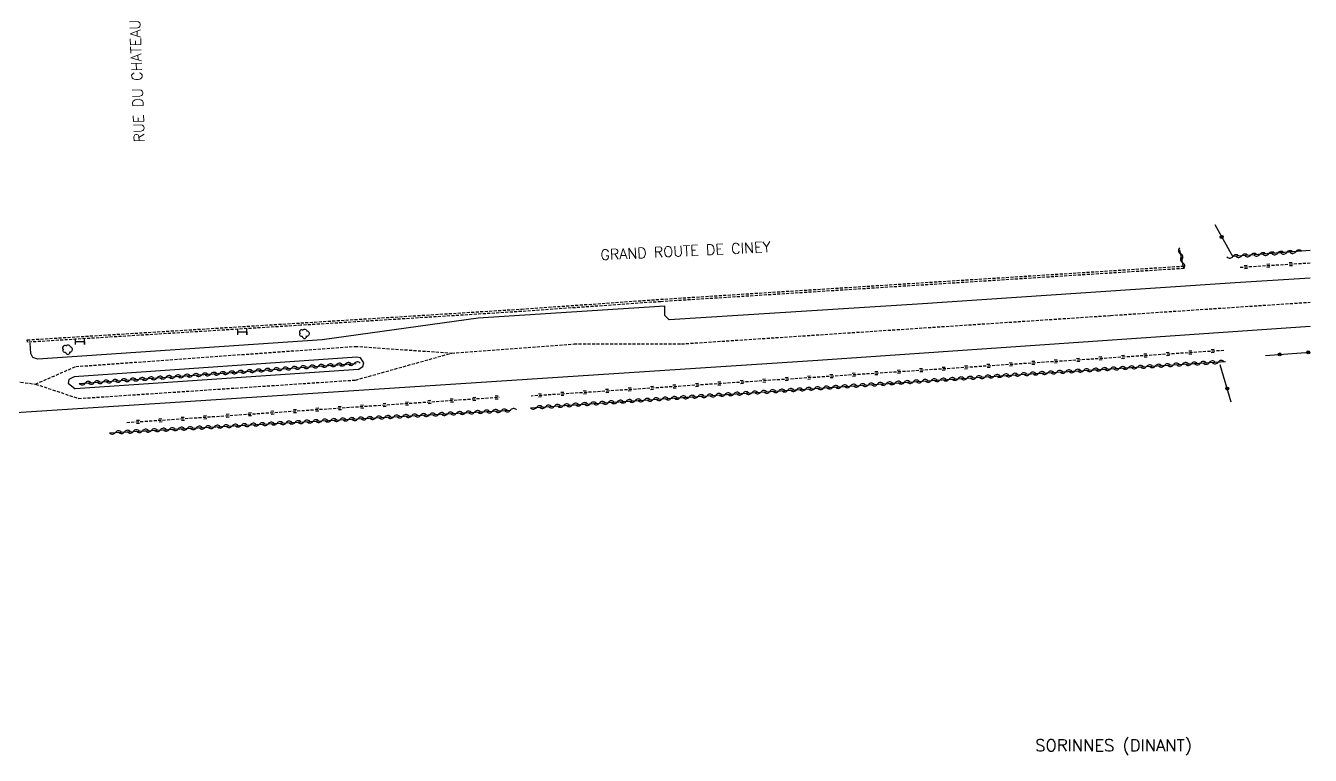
# Model space of a CAD drawing. Header units: millimetres. Extents: x 193000 to 194000, y 105162 to 106000.
# Drawn here: x 193785.6 to 194000, y 105511.9 to 105633.7 of the extents above; entities that cross this region are included whole.
import ezdxf
from ezdxf.enums import TextEntityAlignment as Align

# ---------------------------------------------------------------- set-up
doc = ezdxf.new("R2010")
doc.units = ezdxf.units.MM
doc.linetypes.add('DASHED', pattern=[0.75, 0.5, -0.25])
doc.layers.get('0').update_dxf_attribs({"linetype": 'CONTINUOUS'})
for name, color, linetype in [('W0001', 6, 'DASHED'), ('W0008', 7, 'CONTINUOUS'), ('W0112', 1, 'DASHED'), ('W0220', 5, 'DASHED'), ('W0300', 7, 'CONTINUOUS'), ('W0310', 3, 'CONTINUOUS'), ('W0322', 7, 'CONTINUOUS'), ('W0980', 7, 'CONTINUOUS'), ('W0989', 7, 'CONTINUOUS'), ('W1474', 7, 'CONTINUOUS')]:
    doc.layers.add(name, color=color, linetype=linetype)
doc.styles.get("Standard").update_dxf_attribs({"font": 'romans.shx', "width": 0.85})

# ---------------------------------------------------------------- blocks, each defined once
blk = doc.blocks.new('t220o')
at = {"color": 0, "linetype": 'Continuous'}
for p, q in [((-0.25, 0.25), (0.25, 0.25)), ((-0.25, -0.25), (0.25, -0.25))]:
    blk.add_line(p, q, dxfattribs=at)
blk = doc.blocks.new('t322o')
at = {"color": 0, "linetype": 'Continuous'}
for radius in [0.25, 0.15]:
    blk.add_circle((0, 0), radius, dxfattribs=at)
blk = doc.blocks.new('t310o')
at = {"color": 0, "linetype": 'Continuous'}
for centre, start, end in [((-0.5, 0.38), 216.8699, 323.1304), ((0.5, -0.37), 36.8699, 143.1303)]:
    blk.add_arc(centre, 0.625, start, end, dxfattribs=at)
blk = doc.blocks.new('T300')
for p, q in [((-0.8, 0.51), (-0.86, 0.34)), ((-0.86, 0.34), (-0.86, 0.17)), ((-0.86, 0.17), (-0.74, 0.06)), ((-0.69, 0.63), (-0.8, 0.51)), ((-0.8, -0.06), (-0.74, 0.06)), ((-0.74, 0.06), (-0.69, 0.11)), ((-0.57, 0.69), (-0.69, 0.63)), ((-0.46, 0.69), (-0.57, 0.69)), ((-0.29, 0.63), (-0.46, 0.69)), ((-0.29, 0.63), (-0.17, 0.74)), ((-0.23, 0.57), (-0.29, 0.63)), ((-0.17, 0.74), (-0.06, 0.8)), ((-0.06, 0.8), (0.06, 0.8)), ((0.06, 0.8), (0.23, 0.74)), ((0.23, 0.74), (0.34, 0.63)), ((0.34, 0.63), (0.4, 0.51)), ((0.46, 0.46), (0.34, 0.46)), ((0.4, 0.51), (0.4, 0.46)), ((0.57, 0.4), (0.46, 0.46)), ((0.57, 0.4), (0.69, 0.29)), ((0.69, 0.29), (0.74, 0.17)), ((0.74, 0.06), (0.69, -0.17)), ((0.74, 0.17), (0.74, 0.06)), ((-0.8, -0.17), (-0.8, -0.06)), ((-0.8, -0.23), (-0.8, -0.17)), ((-0.74, -0.34), (-0.8, -0.23)), ((-0.69, -0.4), (-0.74, -0.34)), ((-0.51, -0.46), (-0.69, -0.4)), ((-0.4, -0.46), (-0.51, -0.46)), ((-0.4, -0.46), (-0.34, -0.46)), ((-0.34, -0.46), (-0.34, -0.4)), ((-0.34, -0.51), (-0.34, -0.46)), ((-0.29, -0.63), (-0.34, -0.51)), ((-0.17, -0.74), (-0.29, -0.63)), ((-0.06, -0.8), (-0.17, -0.74)), ((0.06, -0.8), (-0.06, -0.8)), ((0.17, -0.74), (0.06, -0.8)), ((0.23, -0.69), (0.17, -0.74)), ((0.29, -0.46), (0.23, -0.46)), ((0.29, -0.63), (0.23, -0.69)), ((0.46, -0.4), (0.29, -0.46)), ((0.34, -0.51), (0.29, -0.63)), ((0.34, -0.51), (0.34, -0.46)), ((0.57, -0.34), (0.46, -0.4)), ((0.63, -0.29), (0.57, -0.34)), ((0.69, -0.17), (0.63, -0.29))]:
    blk.add_line(p, q)
blk = doc.blocks.new('T1474')
at = {"color": 0, "linetype": 'Continuous', "flags": 128}
for points in [[(-0.75, -0.5), (-0.75, 0.5)], [(-0.75, 0), (0.75, 0)], [(0.75, 0), (0.75, -0.5), (0.75, 0.5)]]:
    blk.add_lwpolyline(points, dxfattribs=at)

msp = doc.modelspace()

# ---------------------------------------------------------------- linework, layer by layer
at = {"layer": 'W0001'}
for points in [[(193718.72, 105568.6), (193728.14, 105573.33), (193737.48, 105574.02), (193743.13, 105574.46), (193757.73, 105571.28), (193781.07, 105574.67), (193787.28, 105573.87), (193793.99, 105576.8), (193840.63, 105580.17), (193856.74, 105579.05), (193877.15, 105580.57), (193895.07, 105580.58), (193966.66, 105585.32), (194000, 105587.54)], [(193787.28, 105573.87), (193794.47, 105571.47), (193840.7, 105574.55), (193856.74, 105579.05)]]:
    msp.add_lwpolyline(points, dxfattribs=at)
at = {"layer": 'W0008'}
msp.add_line((193841.19, 105576.31), (193793.89, 105573.09), dxfattribs=at)
for points in [[(194000, 105591.56), (193987.44, 105590.74), (193961.72, 105589.06), (193934.48, 105587.21), (193893.02, 105584.62), (193892.28, 105585.34), (193892.28, 105586.89), (193861.13, 105584.87), (193835.11, 105581.23), (193787.65, 105578.05), (193786.82, 105578.3), (193786.51, 105578.99), (193786.36, 105580.78)], [(193774.67, 105567.12), (193781.45, 105566.49), (193783.18, 105569.07), (193809.73, 105570.8), (193917.84, 105577.89), (194000, 105583.55)], [(193841.14, 105576.31), (193841.92, 105576.78), (193842.06, 105577.42), (193841.49, 105578.26), (193840.89, 105578.34), (193793.71, 105575.1), (193792.86, 105574.63), (193792.75, 105574.02), (193793.89, 105573.09)]]:
    msp.add_lwpolyline(points, dxfattribs=at)
at = {"layer": 'W0112'}
msp.add_line((193831.57, 105583.68), (193785.92, 105580.85), dxfattribs=at)
for points in [[(193891.57, 105588.02), (193978.88, 105593.56), (193978.91, 105593.16)], [(193978.91, 105593.16), (193891.6, 105587.62), (193868.4, 105585.99), (193831.57, 105583.68)], [(193785.92, 105580.85), (193785.89, 105581.25), (193831.55, 105584.08), (193868.37, 105586.39), (193891.57, 105588.02)]]:
    msp.add_lwpolyline(points, dxfattribs=at)
at = {"layer": 'W0220'}
for p, q in [((194000, 105594.05), (193988.11, 105593.31)), ((193985.58, 105579.48), (193869.96, 105571.87)), ((193802.51, 105567.47), (193864.65, 105571.7))]:
    msp.add_line(p, q, dxfattribs=at)
at = {"layer": 'W0310'}
for p, q in [((193978.9, 105593.16), (193978.23, 105596.3)), ((193794.58, 105573.95), (193840.76, 105577.3)), ((193799.63, 105565.74), (193866.59, 105569.51))]:
    msp.add_line(p, q, dxfattribs=at)
for points in [[(194000, 105596.14), (193987.05, 105595.18)], [(193869.89, 105569.91), (193951.66, 105575.48), (193985.83, 105577.62)]]:
    msp.add_lwpolyline(points, dxfattribs=at)
at = {"layer": 'W0322'}
for p, q in [((193984.06, 105600.5), (193987.05, 105595.12)), ((193992.54, 105578.65), (194000, 105579.19)), ((193986.81, 105570.85), (193984.96, 105577.09))]:
    msp.add_line(p, q, dxfattribs=at)

# ---------------------------------------------------------------- block references
at = {"layer": 'W0220'}
for p, rotation in [((193989.25, 105593.38), 183.563868919139), ((193993, 105593.61), 183.563868919139), ((193996.74, 105593.85), 183.563868919139), ((193965, 105578.13), 183.7649141199546), ((193965, 105578.13), 183.7649141199546), ((193968.74, 105578.37), 183.7649141199546), ((193968.74, 105578.37), 183.7649141199546), ((193968.74, 105578.37), 183.7649141199546), ((193972.49, 105578.62), 183.7649141199546), ((193972.49, 105578.62), 183.7649141199546), ((193972.49, 105578.62), 183.7649141199546), ((193972.49, 105578.62), 183.7649141199546), ((193976.23, 105578.87), 183.7649141199546), ((193976.23, 105578.87), 183.7649141199546), ((193976.23, 105578.87), 183.7649141199546), ((193976.23, 105578.87), 183.7649141199546), ((193976.23, 105578.87), 183.7649141199546), ((193979.97, 105579.11), 183.7649141199546), ((193979.97, 105579.11), 183.7649141199546), ((193979.97, 105579.11), 183.7649141199546), ((193979.97, 105579.11), 183.7649141199546), ((193979.97, 105579.11), 183.7649141199546), ((193979.97, 105579.11), 183.7649141199546), ((193983.71, 105579.36), 183.7649141199546), ((193931.33, 105575.91), 183.7649141199546), ((193931.33, 105575.91), 183.7649141199546), ((193931.33, 105575.91), 183.7649141199546), ((193931.33, 105575.91), 183.7649141199546), ((193931.33, 105575.91), 183.7649141199546), ((193931.33, 105575.91), 183.7649141199546), ((193935.07, 105576.16), 183.7649141199546), ((193938.81, 105576.4), 183.7649141199546), ((193942.55, 105576.65), 183.7649141199546), ((193946.29, 105576.9), 183.7649141199546), ((193950.04, 105577.14), 183.7649141199546), ((193953.78, 105577.39), 183.7649141199546), ((193957.52, 105577.63), 183.7649141199546), ((193961.26, 105577.88), 183.7649141199546), ((193897.65, 105573.7), 183.7649141199546), ((193901.39, 105573.94), 183.7649141199546), ((193905.13, 105574.19), 183.7649141199546), ((193908.87, 105574.43), 183.7649141199546), ((193912.62, 105574.68), 183.7649141199546), ((193916.36, 105574.93), 183.7649141199546), ((193916.36, 105574.93), 183.7649141199546), ((193920.1, 105575.17), 183.7649141199546), ((193920.1, 105575.17), 183.7649141199546), ((193920.1, 105575.17), 183.7649141199546), ((193923.84, 105575.42), 183.7649141199546), ((193923.84, 105575.42), 183.7649141199546), ((193923.84, 105575.42), 183.7649141199546), ((193923.84, 105575.42), 183.7649141199546), ((193927.58, 105575.66), 183.7649141199546), ((193927.58, 105575.66), 183.7649141199546), ((193927.58, 105575.66), 183.7649141199546), ((193927.58, 105575.66), 183.7649141199546), ((193927.58, 105575.66), 183.7649141199546), ((193864.24, 105571.67), 3.891401050647309), ((193864.24, 105571.67), 3.891401050647309), ((193864.24, 105571.67), 3.891401050647309), ((193864.24, 105571.67), 3.891401050647309), ((193871.45, 105571.97), 183.7649141199546), ((193871.45, 105571.97), 183.7649141199546), ((193871.45, 105571.97), 183.7649141199546), ((193875.2, 105572.22), 183.7649141199546), ((193875.2, 105572.22), 183.7649141199546), ((193875.2, 105572.22), 183.7649141199546), ((193875.2, 105572.22), 183.7649141199546), ((193878.94, 105572.46), 183.7649141199546), ((193878.94, 105572.46), 183.7649141199546), ((193878.94, 105572.46), 183.7649141199546), ((193878.94, 105572.46), 183.7649141199546), ((193878.94, 105572.46), 183.7649141199546), ((193882.68, 105572.71), 183.7649141199546), ((193882.68, 105572.71), 183.7649141199546), ((193882.68, 105572.71), 183.7649141199546), ((193882.68, 105572.71), 183.7649141199546), ((193882.68, 105572.71), 183.7649141199546), ((193882.68, 105572.71), 183.7649141199546), ((193886.42, 105572.96), 183.7649141199546), ((193890.16, 105573.2), 183.7649141199546), ((193893.91, 105573.45), 183.7649141199546), ((193834.31, 105569.63), 3.891401050647309), ((193838.05, 105569.89), 3.891401050647309), ((193841.79, 105570.14), 3.891401050647309), ((193845.53, 105570.4), 3.891401050647309), ((193849.27, 105570.65), 3.891401050647309), ((193853.02, 105570.91), 3.891401050647309), ((193856.76, 105571.16), 3.891401050647309), ((193856.76, 105571.16), 3.891401050647309), ((193856.76, 105571.16), 3.891401050647309), ((193856.76, 105571.16), 3.891401050647309), ((193856.76, 105571.16), 3.891401050647309), ((193856.76, 105571.16), 3.891401050647309), ((193860.5, 105571.41), 3.891401050647309), ((193860.5, 105571.41), 3.891401050647309), ((193860.5, 105571.41), 3.891401050647309), ((193860.5, 105571.41), 3.891401050647309), ((193860.5, 105571.41), 3.891401050647309), ((193804.38, 105567.6), 3.891401050647309), ((193808.12, 105567.85), 3.891401050647309), ((193808.12, 105567.85), 3.891401050647309), ((193808.12, 105567.85), 3.891401050647309), ((193808.12, 105567.85), 3.891401050647309), ((193808.12, 105567.85), 3.891401050647309), ((193808.12, 105567.85), 3.891401050647309), ((193811.86, 105568.11), 3.891401050647309), ((193811.86, 105568.11), 3.891401050647309), ((193811.86, 105568.11), 3.891401050647309), ((193811.86, 105568.11), 3.891401050647309), ((193811.86, 105568.11), 3.891401050647309), ((193815.6, 105568.36), 3.891401050647309), ((193815.6, 105568.36), 3.891401050647309), ((193815.6, 105568.36), 3.891401050647309), ((193815.6, 105568.36), 3.891401050647309), ((193819.34, 105568.62), 3.891401050647309), ((193819.34, 105568.62), 3.891401050647309), ((193819.34, 105568.62), 3.891401050647309), ((193823.08, 105568.87), 3.891401050647309), ((193823.08, 105568.87), 3.891401050647309), ((193826.83, 105569.12), 3.891401050647309), ((193830.57, 105569.38), 3.891401050647309)]:
    msp.add_blockref('t220o', p, dxfattribs=dict(at, rotation=rotation))
at = {"layer": 'W0300'}
for p in [(193832.18, 105582.25), (193792.67, 105579.61)]:
    msp.add_blockref('T300', p, dxfattribs=at)
at = {"layer": 'W0310'}
for p, rotation in [((193978.37, 105595.61), 102.1821155212451), ((193987.09, 105595.18), 184.2340395370268), ((193988.58, 105595.29), 184.2340395370268), ((193990.08, 105595.4), 184.2340395370268), ((193991.58, 105595.51), 184.2340395370268), ((193993.07, 105595.63), 184.2340395370268), ((193994.57, 105595.74), 184.2340395370268), ((193996.06, 105595.85), 184.2340395370268), ((193997.56, 105595.96), 184.2340395370268), ((193978.69, 105594.14), 102.1821155212451), ((193821.01, 105575.87), 4.156995788892063), ((193822.51, 105575.98), 4.156995788892063), ((193824, 105576.09), 4.156995788892063), ((193825.5, 105576.2), 4.156995788892063), ((193827, 105576.3), 4.156995788892063), ((193828.49, 105576.41), 4.156995788892063), ((193829.99, 105576.52), 4.156995788892063), ((193831.48, 105576.63), 4.156995788892063), ((193832.98, 105576.74), 4.156995788892063), ((193834.48, 105576.85), 4.156995788892063), ((193835.97, 105576.96), 4.156995788892063), ((193837.47, 105577.07), 4.156995788892063), ((193838.96, 105577.18), 4.156995788892063), ((193840.46, 105577.28), 4.156995788892063), ((193957.69, 105575.86), 3.579646296699565), ((193959.19, 105575.95), 3.579646296699565), ((193960.69, 105576.05), 3.579646296699565), ((193962.18, 105576.14), 3.579646296699565), ((193963.68, 105576.23), 3.579646296699565), ((193965.18, 105576.33), 3.579646296699565), ((193966.68, 105576.42), 3.579646296699565), ((193968.17, 105576.51), 3.579646296699565), ((193969.67, 105576.61), 3.579646296699565), ((193971.17, 105576.7), 3.579646296699565), ((193972.66, 105576.79), 3.579646296699565), ((193974.16, 105576.89), 3.579646296699565), ((193975.66, 105576.98), 3.579646296699565), ((193977.15, 105577.08), 3.579646296699565), ((193978.65, 105577.17), 3.579646296699565), ((193980.15, 105577.26), 3.579646296699565), ((193981.65, 105577.36), 3.579646296699565), ((193983.14, 105577.45), 3.579646296699565), ((193984.64, 105577.54), 3.579646296699565), ((193795.58, 105574.02), 4.156995788892063), ((193797.08, 105574.13), 4.156995788892063), ((193798.57, 105574.24), 4.156995788892063), ((193800.07, 105574.35), 4.156995788892063), ((193801.56, 105574.46), 4.156995788892063), ((193803.06, 105574.57), 4.156995788892063), ((193804.56, 105574.67), 4.156995788892063), ((193806.05, 105574.78), 4.156995788892063), ((193807.55, 105574.89), 4.156995788892063), ((193809.04, 105575), 4.156995788892063), ((193810.54, 105575.11), 4.156995788892063), ((193812.04, 105575.22), 4.156995788892063), ((193813.53, 105575.33), 4.156995788892063), ((193815.03, 105575.43), 4.156995788892063), ((193816.52, 105575.54), 4.156995788892063), ((193818.02, 105575.65), 4.156995788892063), ((193819.52, 105575.76), 4.156995788892063), ((193924.77, 105573.65), 3.899422946566535), ((193926.26, 105573.75), 3.899422946566535), ((193927.76, 105573.85), 3.899422946566535), ((193929.26, 105573.95), 3.899422946566535), ((193930.75, 105574.06), 3.899422946566535), ((193932.25, 105574.16), 3.899422946566535), ((193933.75, 105574.26), 3.899422946566535), ((193935.24, 105574.36), 3.899422946566535), ((193936.74, 105574.46), 3.899422946566535), ((193938.24, 105574.57), 3.899422946566535), ((193939.73, 105574.67), 3.899422946566535), ((193941.23, 105574.77), 3.899422946566535), ((193942.73, 105574.87), 3.899422946566535), ((193944.22, 105574.97), 3.899422946566535), ((193945.72, 105575.08), 3.899422946566535), ((193947.22, 105575.18), 3.899422946566535), ((193948.71, 105575.28), 3.899422946566535), ((193950.21, 105575.38), 3.899422946566535), ((193951.7, 105575.48), 3.579646296699565), ((193953.2, 105575.58), 3.579646296699565), ((193954.7, 105575.67), 3.579646296699565), ((193956.2, 105575.76), 3.579646296699565), ((193893.34, 105571.51), 3.899422946566535), ((193894.84, 105571.61), 3.899422946566535), ((193896.33, 105571.71), 3.899422946566535), ((193897.83, 105571.81), 3.899422946566535), ((193899.33, 105571.91), 3.899422946566535), ((193900.82, 105572.02), 3.899422946566535), ((193902.32, 105572.12), 3.899422946566535), ((193903.82, 105572.22), 3.899422946566535), ((193905.31, 105572.32), 3.899422946566535), ((193906.81, 105572.42), 3.899422946566535), ((193908.31, 105572.53), 3.899422946566535), ((193909.8, 105572.63), 3.899422946566535), ((193911.3, 105572.73), 3.899422946566535), ((193912.8, 105572.83), 3.899422946566535), ((193914.29, 105572.93), 3.899422946566535), ((193915.79, 105573.04), 3.899422946566535), ((193917.29, 105573.14), 3.899422946566535), ((193918.78, 105573.24), 3.899422946566535), ((193920.28, 105573.34), 3.899422946566535), ((193921.77, 105573.44), 3.899422946566535), ((193923.27, 105573.55), 3.899422946566535), ((193865.02, 105569.42), 3.22230525029559), ((193866.52, 105569.51), 3.22230525029559), ((193870.89, 105569.98), 3.899422946566535), ((193872.39, 105570.08), 3.899422946566535), ((193873.89, 105570.18), 3.899422946566535), ((193875.38, 105570.28), 3.899422946566535), ((193876.88, 105570.38), 3.899422946566535), ((193878.38, 105570.49), 3.899422946566535), ((193879.87, 105570.59), 3.899422946566535), ((193881.37, 105570.69), 3.899422946566535), ((193882.86, 105570.79), 3.899422946566535), ((193884.36, 105570.89), 3.899422946566535), ((193885.86, 105571), 3.899422946566535), ((193887.35, 105571.1), 3.899422946566535), ((193888.85, 105571.2), 3.899422946566535), ((193890.35, 105571.3), 3.899422946566535), ((193891.84, 105571.4), 3.899422946566535), ((193826.08, 105567.23), 3.22230525029559), ((193827.58, 105567.32), 3.22230525029559), ((193829.08, 105567.4), 3.22230525029559), ((193830.58, 105567.48), 3.22230525029559), ((193832.08, 105567.57), 3.22230525029559), ((193833.57, 105567.65), 3.22230525029559), ((193835.07, 105567.74), 3.22230525029559), ((193836.57, 105567.82), 3.22230525029559), ((193838.07, 105567.91), 3.22230525029559), ((193839.56, 105567.99), 3.22230525029559), ((193841.06, 105568.07), 3.22230525029559), ((193842.56, 105568.16), 3.22230525029559), ((193844.06, 105568.24), 3.22230525029559), ((193845.55, 105568.33), 3.22230525029559), ((193847.05, 105568.41), 3.22230525029559), ((193848.55, 105568.5), 3.22230525029559), ((193850.05, 105568.58), 3.22230525029559), ((193851.54, 105568.66), 3.22230525029559), ((193853.04, 105568.75), 3.22230525029559), ((193854.54, 105568.83), 3.22230525029559), ((193856.04, 105568.92), 3.22230525029559), ((193857.53, 105569), 3.22230525029559), ((193859.03, 105569.09), 3.22230525029559), ((193860.53, 105569.17), 3.22230525029559), ((193862.03, 105569.26), 3.22230525029559), ((193863.52, 105569.34), 3.22230525029559), ((193800.62, 105565.8), 3.22230525029559), ((193802.12, 105565.88), 3.22230525029559), ((193803.62, 105565.97), 3.22230525029559), ((193805.12, 105566.05), 3.22230525029559), ((193806.61, 105566.13), 3.22230525029559), ((193808.11, 105566.22), 3.22230525029559), ((193809.61, 105566.3), 3.22230525029559), ((193811.11, 105566.39), 3.22230525029559), ((193812.61, 105566.47), 3.22230525029559), ((193814.1, 105566.56), 3.22230525029559), ((193815.6, 105566.64), 3.22230525029559), ((193817.1, 105566.73), 3.22230525029559), ((193818.6, 105566.81), 3.22230525029559), ((193820.09, 105566.89), 3.22230525029559), ((193821.59, 105566.98), 3.22230525029559), ((193823.09, 105567.06), 3.22230525029559), ((193824.59, 105567.15), 3.22230525029559)]:
    msp.add_blockref('t310o', p, dxfattribs=dict(at, rotation=rotation))
at = {"layer": 'W0322'}
for p, rotation in [((193985.21, 105598.42), 299.0003652761302), ((193994.91, 105578.82), 4.16982671764544), ((193999.65, 105579.17), 4.16982671764544), ((193986.13, 105573.13), 106.5420793800915)]:
    msp.add_blockref('t322o', p, dxfattribs=dict(at, rotation=rotation))
at = {"layer": 'W1474'}
for p in [(193821.81, 105582.61), (193794.69, 105580.98)]:
    msp.add_blockref('T1474', p, dxfattribs=at)

# ---------------------------------------------------------------- texts
at = {"layer": 'W0980'}
msp.add_text('SORINNES (DINANT)', height=2, dxfattribs=at).set_placement((193967.17, 105513.45), align=Align.MIDDLE)
at = {"layer": 'W0989'}
for s, rotation, p in [('RUE DU CHATEAU', 92.121, (193804.23, 105624.42)), ('GRAND ROUTE DE CINEY', 2.7314, (193895.74, 105596.11))]:
    msp.add_text(s, height=1.75, rotation=rotation, dxfattribs=at).set_placement(p, align=Align.MIDDLE)

doc.saveas('drawing.dxf')
